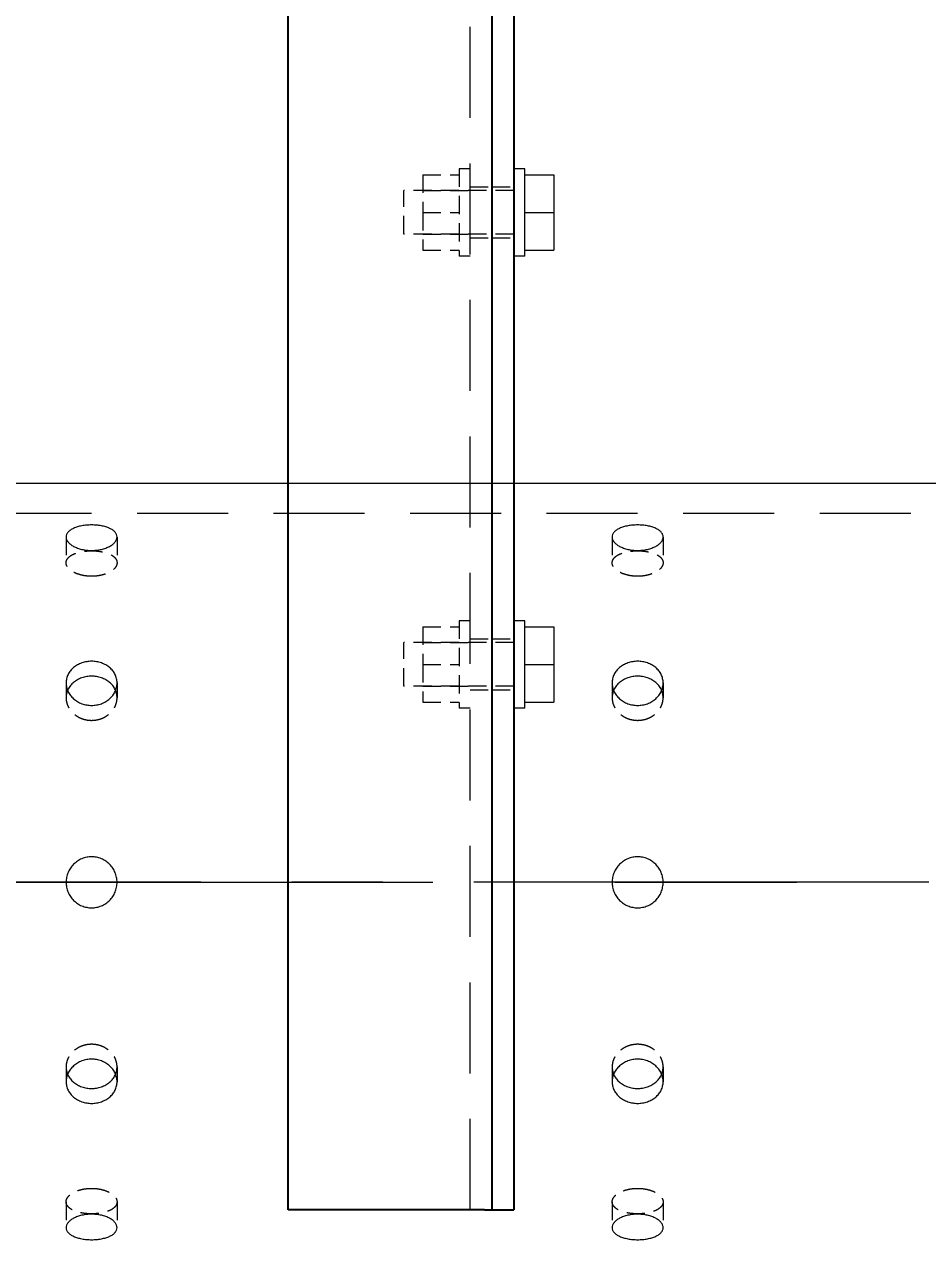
# Model space of a CAD drawing. Header units: millimetres. Extents: x -46397 to 283259, y -8690 to 23983.
# Drawn here: x 120473.1 to 120721.3, y 201.5 to 535.4 of the extents above; entities that cross this region are included whole.
import ezdxf

# ---------------------------------------------------------------- set-up
doc = ezdxf.new("R2010")
doc.units = ezdxf.units.MM
doc.linetypes.add('CENTER', pattern=[2, 1.25, -0.25, 0.25, -0.25])
doc.linetypes.add('HIDDENX2', pattern=[0.75, 0.5, -0.25])
doc.layers.get('Defpoints').update_dxf_attribs({"lineweight": 0})
for name, color, linetype, lineweight in [('DUONGCHINH', 7, 'Continuous', 25), ('DUONGTAM', 1, 'CENTER', 0), ('PHANTOM 2', 8, 'Continuous', 0)]:
    doc.layers.add(name, color=color, linetype=linetype, lineweight=lineweight)
doc.layers.add('flashshoot', color=7, linetype='Continuous')
doc.styles.add('GHI CHÚ 1', font='isocp_IV25.ttf', dxfattribs={"width": 0.8})
doc.dimstyles.new('1-30SCALE', dxfattribs={"dimtxt": 75, "dimasz": 75, "dimexe": 37.5, "dimexo": 30, "dimgap": 30, "dimtad": 1, "dimtoh": 1, "dimdec": 0, "dimdsep": 46, "dimtxsty": 'GHI CHÚ 1', "dimcen": 0.09, "dimclrd": 256, "dimclre": 256, "dimclrt": 2, "dimadec": 0, "dimazin": 0, "dimtfac": 1, "dimtdec": 0, "dimtofl": 0, "dimtmove": 0, "dimatfit": 3, "dimfxl": 1, "dimlwd": 0, "dimlwe": 0, "dimarcsym": 0})

# ---------------------------------------------------------------- blocks, each defined once
blk = doc.blocks.new('A$C90275d84')
at = {"color": 2, "linetype": 'Continuous', "lineweight": 0, "ltscale": 10}
blk.add_line((-109.55, 1960), (-109.55, -3000), dxfattribs=at)
at = {"color": 1, "linetype": 'HIDDENX2', "lineweight": 0, "ltscale": 50}
blk.add_line((-101.37, 1960), (-101.37, -3000), dxfattribs=at)
at = {"color": 1, "linetype": 'HIDDENX2', "lineweight": 0, "ltscale": 10}
for p, q in [((-94.87, -1633), (-87.79, -1633)), ((-54.77, -1633), (-50.68, -1633)), ((50.68, -1633), (54.77, -1633)), ((87.79, -1633), (94.87, -1633)), ((-94.87, -1647), (-87.79, -1647)), ((-54.77, -1647), (-50.68, -1647)), ((50.68, -1647), (54.77, -1647)), ((87.79, -1647), (94.87, -1647)), ((-94.87, -1783), (-87.79, -1783)), ((-54.77, -1783), (-50.68, -1783)), ((50.68, -1783), (54.77, -1783)), ((87.79, -1783), (94.87, -1783)), ((-94.87, -1797), (-87.79, -1797)), ((-54.77, -1797), (-50.68, -1797)), ((50.68, -1797), (54.77, -1797)), ((87.79, -1797), (94.87, -1797))]:
    blk.add_line(p, q, dxfattribs=at)
at = {"color": 2, "linetype": 'Continuous', "lineweight": 0, "ltscale": 10}
for points, knots in [([(-91.18, -1640), (-91.18, -1640.44), (-91.2, -1640.89), (-91.3, -1641.8), (-91.38, -1642.25), (-91.57, -1643.11), (-91.69, -1643.52), (-91.98, -1644.29), (-92.13, -1644.64), (-92.47, -1645.26), (-92.66, -1645.55), (-93.06, -1646.07), (-93.28, -1646.29), (-93.73, -1646.65), (-93.96, -1646.78), (-94.42, -1646.96), (-94.65, -1647), (-95.09, -1647), (-95.32, -1646.96), (-95.76, -1646.78), (-95.98, -1646.65), (-96.39, -1646.29), (-96.59, -1646.07), (-96.94, -1645.55), (-97.11, -1645.26), (-97.39, -1644.64), (-97.53, -1644.29), (-97.76, -1643.52), (-97.86, -1643.11), (-98.02, -1642.25), (-98.08, -1641.8), (-98.16, -1640.89), (-98.18, -1640.44), (-98.18, -1639.56), (-98.16, -1639.11), (-98.08, -1638.2), (-98.02, -1637.75), (-97.86, -1636.89), (-97.76, -1636.48), (-97.53, -1635.71), (-97.39, -1635.36), (-97.11, -1634.74), (-96.94, -1634.45), (-96.59, -1633.93), (-96.39, -1633.71), (-95.98, -1633.35), (-95.76, -1633.22), (-95.32, -1633.04), (-95.09, -1633), (-94.65, -1633), (-94.42, -1633.04), (-93.96, -1633.22), (-93.73, -1633.35), (-93.28, -1633.71), (-93.06, -1633.93), (-92.66, -1634.45), (-92.47, -1634.74), (-92.13, -1635.36), (-91.98, -1635.71), (-91.69, -1636.48), (-91.57, -1636.89), (-91.38, -1637.75), (-91.3, -1638.2), (-91.2, -1639.11), (-91.18, -1639.56), (-91.18, -1640)], [0, 0, 0, 0, 1.318789, 1.318789, 2.637578, 2.637578, 3.956368, 3.956368, 5.275157, 5.275157, 6.593945, 6.593945, 7.912734, 7.912734, 9.231522, 9.231522, 10.550311, 10.550311, 11.869099, 11.869099, 13.187888, 13.187888, 14.506676, 14.506676, 15.825465, 15.825465, 17.144254, 17.144254, 18.463043, 18.463043, 19.781833, 19.781833, 21.100622, 21.100622, 22.419411, 22.419411, 23.7382, 23.7382, 25.05699, 25.05699, 26.375779, 26.375779, 27.694567, 27.694567, 29.013356, 29.013356, 30.332144, 30.332144, 31.650933, 31.650933, 32.969721, 32.969721, 34.28851, 34.28851, 35.607298, 35.607298, 36.926087, 36.926087, 38.244876, 38.244876, 39.563665, 39.563665, 40.882454, 40.882454, 42.201244, 42.201244, 42.201244, 42.201244]), ([(-48.6, -1640), (-48.6, -1640.44), (-48.64, -1640.89), (-48.8, -1641.8), (-48.92, -1642.25), (-49.24, -1643.11), (-49.44, -1643.52), (-49.9, -1644.29), (-50.16, -1644.64), (-50.71, -1645.26), (-51.02, -1645.55), (-51.7, -1646.07), (-52.06, -1646.29), (-52.82, -1646.65), (-53.21, -1646.78), (-54, -1646.96), (-54.39, -1647), (-55.16, -1647), (-55.55, -1646.96), (-56.33, -1646.78), (-56.71, -1646.65), (-57.45, -1646.29), (-57.8, -1646.07), (-58.45, -1645.55), (-58.74, -1645.26), (-59.27, -1644.64), (-59.51, -1644.29), (-59.94, -1643.52), (-60.13, -1643.11), (-60.43, -1642.25), (-60.54, -1641.8), (-60.69, -1640.89), (-60.73, -1640.44), (-60.73, -1639.56), (-60.69, -1639.11), (-60.54, -1638.2), (-60.43, -1637.75), (-60.13, -1636.89), (-59.94, -1636.48), (-59.51, -1635.71), (-59.27, -1635.36), (-58.74, -1634.74), (-58.45, -1634.45), (-57.8, -1633.93), (-57.45, -1633.71), (-56.71, -1633.35), (-56.33, -1633.22), (-55.55, -1633.04), (-55.16, -1633), (-54.39, -1633), (-54, -1633.04), (-53.21, -1633.22), (-52.82, -1633.35), (-52.06, -1633.71), (-51.7, -1633.93), (-51.02, -1634.45), (-50.71, -1634.74), (-50.16, -1635.36), (-49.9, -1635.71), (-49.44, -1636.48), (-49.24, -1636.89), (-48.92, -1637.75), (-48.8, -1638.2), (-48.64, -1639.11), (-48.6, -1639.56), (-48.6, -1640)], [0, 0, 0, 0, 1.318789, 1.318789, 2.637578, 2.637578, 3.956368, 3.956368, 5.275157, 5.275157, 6.593945, 6.593945, 7.912734, 7.912734, 9.231522, 9.231522, 10.550311, 10.550311, 11.869099, 11.869099, 13.187888, 13.187888, 14.506676, 14.506676, 15.825465, 15.825465, 17.144254, 17.144254, 18.463043, 18.463043, 19.781833, 19.781833, 21.100622, 21.100622, 22.419411, 22.419411, 23.7382, 23.7382, 25.05699, 25.05699, 26.375779, 26.375779, 27.694567, 27.694567, 29.013356, 29.013356, 30.332144, 30.332144, 31.650933, 31.650933, 32.969721, 32.969721, 34.28851, 34.28851, 35.607298, 35.607298, 36.926087, 36.926087, 38.244876, 38.244876, 39.563665, 39.563665, 40.882454, 40.882454, 42.201244, 42.201244, 42.201244, 42.201244]), ([(-52.72, -1633.41), (-52.81, -1633.45), (-52.9, -1633.49), (-53.36, -1633.71), (-53.71, -1633.93), (-54.35, -1634.45), (-54.65, -1634.74), (-55.17, -1635.36), (-55.42, -1635.71), (-55.85, -1636.48), (-56.03, -1636.89), (-56.33, -1637.75), (-56.44, -1638.2), (-56.59, -1639.11), (-56.63, -1639.56), (-56.63, -1640.44), (-56.59, -1640.89), (-56.44, -1641.8), (-56.33, -1642.25), (-56.03, -1643.11), (-55.85, -1643.52), (-55.42, -1644.29), (-55.17, -1644.64), (-54.65, -1645.26), (-54.35, -1645.55), (-53.71, -1646.07), (-53.36, -1646.29), (-52.9, -1646.51), (-52.81, -1646.55), (-52.72, -1646.59)], [12.868165, 12.868165, 12.868165, 12.868165, 13.188536, 13.188536, 14.507389, 14.507389, 15.826243, 15.826243, 17.145097, 17.145097, 18.463951, 18.463951, 19.782805, 19.782805, 21.10166, 21.10166, 22.420514, 22.420514, 23.739368, 23.739368, 25.058222, 25.058222, 26.377077, 26.377077, 27.69593, 27.69593, 29.014783, 29.014783, 29.335155, 29.335155, 29.335155, 29.335155]), ([(-7, -1640), (-7, -1639.56), (-6.96, -1639.11), (-6.78, -1638.2), (-6.65, -1637.75), (-6.29, -1636.89), (-6.07, -1636.48), (-5.55, -1635.71), (-5.26, -1635.36), (-4.64, -1634.74), (-4.29, -1634.45), (-3.52, -1633.93), (-3.11, -1633.71), (-2.25, -1633.35), (-1.8, -1633.22), (-0.89, -1633.04), (-0.44, -1633), (0.44, -1633), (0.89, -1633.04), (1.8, -1633.22), (2.25, -1633.35), (3.11, -1633.71), (3.52, -1633.93), (4.29, -1634.45), (4.64, -1634.74), (5.26, -1635.36), (5.55, -1635.71), (6.07, -1636.48), (6.29, -1636.89), (6.65, -1637.75), (6.78, -1638.2), (6.96, -1639.11), (7, -1639.56), (7, -1640.44), (6.96, -1640.89), (6.78, -1641.8), (6.65, -1642.25), (6.29, -1643.11), (6.07, -1643.52), (5.55, -1644.29), (5.26, -1644.64), (4.64, -1645.26), (4.29, -1645.55), (3.52, -1646.07), (3.11, -1646.29), (2.25, -1646.65), (1.8, -1646.78), (0.89, -1646.96), (0.44, -1647), (-0.44, -1647), (-0.89, -1646.96), (-1.8, -1646.78), (-2.25, -1646.65), (-3.11, -1646.29), (-3.52, -1646.07), (-4.29, -1645.55), (-4.64, -1645.26), (-5.26, -1644.64), (-5.55, -1644.29), (-6.07, -1643.52), (-6.29, -1643.11), (-6.65, -1642.25), (-6.78, -1641.8), (-6.96, -1640.89), (-7, -1640.44), (-7, -1640)], [0, 0, 0, 0, 1.318789, 1.318789, 2.637578, 2.637578, 3.956368, 3.956368, 5.275157, 5.275157, 6.593945, 6.593945, 7.912734, 7.912734, 9.231522, 9.231522, 10.550311, 10.550311, 11.869099, 11.869099, 13.187888, 13.187888, 14.506676, 14.506676, 15.825465, 15.825465, 17.144254, 17.144254, 18.463043, 18.463043, 19.781833, 19.781833, 21.100622, 21.100622, 22.419411, 22.419411, 23.7382, 23.7382, 25.05699, 25.05699, 26.375779, 26.375779, 27.694567, 27.694567, 29.013356, 29.013356, 30.332144, 30.332144, 31.650933, 31.650933, 32.969721, 32.969721, 34.28851, 34.28851, 35.607298, 35.607298, 36.926087, 36.926087, 38.244876, 38.244876, 39.563665, 39.563665, 40.882454, 40.882454, 42.201244, 42.201244, 42.201244, 42.201244]), ([(48.6, -1640), (48.6, -1639.56), (48.64, -1639.11), (48.8, -1638.2), (48.92, -1637.75), (49.24, -1636.89), (49.44, -1636.48), (49.9, -1635.71), (50.16, -1635.36), (50.71, -1634.74), (51.02, -1634.45), (51.7, -1633.93), (52.06, -1633.71), (52.82, -1633.35), (53.21, -1633.22), (54, -1633.04), (54.39, -1633), (55.16, -1633), (55.55, -1633.04), (56.33, -1633.22), (56.71, -1633.35), (57.45, -1633.71), (57.8, -1633.93), (58.45, -1634.45), (58.74, -1634.74), (59.27, -1635.36), (59.51, -1635.71), (59.94, -1636.48), (60.13, -1636.89), (60.43, -1637.75), (60.54, -1638.2), (60.69, -1639.11), (60.73, -1639.56), (60.73, -1640.44), (60.69, -1640.89), (60.54, -1641.8), (60.43, -1642.25), (60.13, -1643.11), (59.94, -1643.52), (59.51, -1644.29), (59.27, -1644.64), (58.74, -1645.26), (58.45, -1645.55), (57.8, -1646.07), (57.45, -1646.29), (56.71, -1646.65), (56.33, -1646.78), (55.55, -1646.96), (55.16, -1647), (54.39, -1647), (54, -1646.96), (53.21, -1646.78), (52.82, -1646.65), (52.06, -1646.29), (51.7, -1646.07), (51.02, -1645.55), (50.71, -1645.26), (50.16, -1644.64), (49.9, -1644.29), (49.44, -1643.52), (49.24, -1643.11), (48.92, -1642.25), (48.8, -1641.8), (48.64, -1640.89), (48.6, -1640.44), (48.6, -1640)], [0, 0, 0, 0, 1.318789, 1.318789, 2.637578, 2.637578, 3.956368, 3.956368, 5.275157, 5.275157, 6.593945, 6.593945, 7.912734, 7.912734, 9.231522, 9.231522, 10.550311, 10.550311, 11.869099, 11.869099, 13.187888, 13.187888, 14.506676, 14.506676, 15.825465, 15.825465, 17.144254, 17.144254, 18.463043, 18.463043, 19.781833, 19.781833, 21.100622, 21.100622, 22.419411, 22.419411, 23.7382, 23.7382, 25.05699, 25.05699, 26.375779, 26.375779, 27.694567, 27.694567, 29.013356, 29.013356, 30.332144, 30.332144, 31.650933, 31.650933, 32.969721, 32.969721, 34.28851, 34.28851, 35.607298, 35.607298, 36.926087, 36.926087, 38.244876, 38.244876, 39.563665, 39.563665, 40.882454, 40.882454, 42.201244, 42.201244, 42.201244, 42.201244]), ([(52.72, -1646.59), (52.81, -1646.55), (52.9, -1646.51), (53.36, -1646.29), (53.71, -1646.07), (54.35, -1645.55), (54.65, -1645.26), (55.17, -1644.64), (55.42, -1644.29), (55.85, -1643.52), (56.03, -1643.11), (56.33, -1642.25), (56.44, -1641.8), (56.59, -1640.89), (56.63, -1640.44), (56.63, -1639.56), (56.59, -1639.11), (56.44, -1638.2), (56.33, -1637.75), (56.03, -1636.89), (55.85, -1636.48), (55.42, -1635.71), (55.17, -1635.36), (54.65, -1634.74), (54.35, -1634.45), (53.71, -1633.93), (53.36, -1633.71), (52.9, -1633.49), (52.81, -1633.45), (52.72, -1633.41)], [12.868165, 12.868165, 12.868165, 12.868165, 13.188536, 13.188536, 14.507389, 14.507389, 15.826243, 15.826243, 17.145097, 17.145097, 18.463951, 18.463951, 19.782805, 19.782805, 21.10166, 21.10166, 22.420514, 22.420514, 23.739368, 23.739368, 25.058222, 25.058222, 26.377077, 26.377077, 27.69593, 27.69593, 29.014783, 29.014783, 29.335155, 29.335155, 29.335155, 29.335155]), ([(91.18, -1640), (91.18, -1639.56), (91.2, -1639.11), (91.3, -1638.2), (91.38, -1637.75), (91.57, -1636.89), (91.69, -1636.48), (91.98, -1635.71), (92.13, -1635.36), (92.47, -1634.74), (92.66, -1634.45), (93.06, -1633.93), (93.28, -1633.71), (93.73, -1633.35), (93.96, -1633.22), (94.42, -1633.04), (94.65, -1633), (95.09, -1633), (95.32, -1633.04), (95.76, -1633.22), (95.98, -1633.35), (96.39, -1633.71), (96.59, -1633.93), (96.94, -1634.45), (97.11, -1634.74), (97.39, -1635.36), (97.53, -1635.71), (97.76, -1636.48), (97.86, -1636.89), (98.02, -1637.75), (98.08, -1638.2), (98.16, -1639.11), (98.18, -1639.56), (98.18, -1640.44), (98.16, -1640.89), (98.08, -1641.8), (98.02, -1642.25), (97.86, -1643.11), (97.76, -1643.52), (97.53, -1644.29), (97.39, -1644.64), (97.11, -1645.26), (96.94, -1645.55), (96.59, -1646.07), (96.39, -1646.29), (95.98, -1646.65), (95.76, -1646.78), (95.32, -1646.96), (95.09, -1647), (94.65, -1647), (94.42, -1646.96), (93.96, -1646.78), (93.73, -1646.65), (93.28, -1646.29), (93.06, -1646.07), (92.66, -1645.55), (92.47, -1645.26), (92.13, -1644.64), (91.98, -1644.29), (91.69, -1643.52), (91.57, -1643.11), (91.38, -1642.25), (91.3, -1641.8), (91.2, -1640.89), (91.18, -1640.44), (91.18, -1640)], [0, 0, 0, 0, 1.318789, 1.318789, 2.637578, 2.637578, 3.956368, 3.956368, 5.275157, 5.275157, 6.593945, 6.593945, 7.912734, 7.912734, 9.231522, 9.231522, 10.550311, 10.550311, 11.869099, 11.869099, 13.187888, 13.187888, 14.506676, 14.506676, 15.825465, 15.825465, 17.144254, 17.144254, 18.463043, 18.463043, 19.781833, 19.781833, 21.100622, 21.100622, 22.419411, 22.419411, 23.7382, 23.7382, 25.05699, 25.05699, 26.375779, 26.375779, 27.694567, 27.694567, 29.013356, 29.013356, 30.332144, 30.332144, 31.650933, 31.650933, 32.969721, 32.969721, 34.28851, 34.28851, 35.607298, 35.607298, 36.926087, 36.926087, 38.244876, 38.244876, 39.563665, 39.563665, 40.882454, 40.882454, 42.201244, 42.201244, 42.201244, 42.201244]), ([(-91.18, -1790), (-91.18, -1790.44), (-91.2, -1790.89), (-91.3, -1791.8), (-91.38, -1792.25), (-91.57, -1793.11), (-91.69, -1793.52), (-91.98, -1794.29), (-92.13, -1794.64), (-92.47, -1795.26), (-92.66, -1795.55), (-93.06, -1796.07), (-93.28, -1796.29), (-93.73, -1796.65), (-93.96, -1796.78), (-94.42, -1796.96), (-94.65, -1797), (-95.09, -1797), (-95.32, -1796.96), (-95.76, -1796.78), (-95.98, -1796.65), (-96.39, -1796.29), (-96.59, -1796.07), (-96.94, -1795.55), (-97.11, -1795.26), (-97.39, -1794.64), (-97.53, -1794.29), (-97.76, -1793.52), (-97.86, -1793.11), (-98.02, -1792.25), (-98.08, -1791.8), (-98.16, -1790.89), (-98.18, -1790.44), (-98.18, -1789.56), (-98.16, -1789.11), (-98.08, -1788.2), (-98.02, -1787.75), (-97.86, -1786.89), (-97.76, -1786.48), (-97.53, -1785.71), (-97.39, -1785.36), (-97.11, -1784.74), (-96.94, -1784.45), (-96.59, -1783.93), (-96.39, -1783.71), (-95.98, -1783.35), (-95.76, -1783.22), (-95.32, -1783.04), (-95.09, -1783), (-94.65, -1783), (-94.42, -1783.04), (-93.96, -1783.22), (-93.73, -1783.35), (-93.28, -1783.71), (-93.06, -1783.93), (-92.66, -1784.45), (-92.47, -1784.74), (-92.13, -1785.36), (-91.98, -1785.71), (-91.69, -1786.48), (-91.57, -1786.89), (-91.38, -1787.75), (-91.3, -1788.2), (-91.2, -1789.11), (-91.18, -1789.56), (-91.18, -1790)], [0, 0, 0, 0, 1.318789, 1.318789, 2.637578, 2.637578, 3.956368, 3.956368, 5.275157, 5.275157, 6.593945, 6.593945, 7.912734, 7.912734, 9.231522, 9.231522, 10.550311, 10.550311, 11.869099, 11.869099, 13.187888, 13.187888, 14.506676, 14.506676, 15.825465, 15.825465, 17.144254, 17.144254, 18.463043, 18.463043, 19.781833, 19.781833, 21.100622, 21.100622, 22.419411, 22.419411, 23.7382, 23.7382, 25.05699, 25.05699, 26.375779, 26.375779, 27.694567, 27.694567, 29.013356, 29.013356, 30.332144, 30.332144, 31.650933, 31.650933, 32.969721, 32.969721, 34.28851, 34.28851, 35.607298, 35.607298, 36.926087, 36.926087, 38.244876, 38.244876, 39.563665, 39.563665, 40.882454, 40.882454, 42.201244, 42.201244, 42.201244, 42.201244]), ([(-48.6, -1790), (-48.6, -1790.44), (-48.64, -1790.89), (-48.8, -1791.8), (-48.92, -1792.25), (-49.24, -1793.11), (-49.44, -1793.52), (-49.9, -1794.29), (-50.16, -1794.64), (-50.71, -1795.26), (-51.02, -1795.55), (-51.7, -1796.07), (-52.06, -1796.29), (-52.82, -1796.65), (-53.21, -1796.78), (-54, -1796.96), (-54.39, -1797), (-55.16, -1797), (-55.55, -1796.96), (-56.33, -1796.78), (-56.71, -1796.65), (-57.45, -1796.29), (-57.8, -1796.07), (-58.45, -1795.55), (-58.74, -1795.26), (-59.27, -1794.64), (-59.51, -1794.29), (-59.94, -1793.52), (-60.13, -1793.11), (-60.43, -1792.25), (-60.54, -1791.8), (-60.69, -1790.89), (-60.73, -1790.44), (-60.73, -1789.56), (-60.69, -1789.11), (-60.54, -1788.2), (-60.43, -1787.75), (-60.13, -1786.89), (-59.94, -1786.48), (-59.51, -1785.71), (-59.27, -1785.36), (-58.74, -1784.74), (-58.45, -1784.45), (-57.8, -1783.93), (-57.45, -1783.71), (-56.71, -1783.35), (-56.33, -1783.22), (-55.55, -1783.04), (-55.16, -1783), (-54.39, -1783), (-54, -1783.04), (-53.21, -1783.22), (-52.82, -1783.35), (-52.06, -1783.71), (-51.7, -1783.93), (-51.02, -1784.45), (-50.71, -1784.74), (-50.16, -1785.36), (-49.9, -1785.71), (-49.44, -1786.48), (-49.24, -1786.89), (-48.92, -1787.75), (-48.8, -1788.2), (-48.64, -1789.11), (-48.6, -1789.56), (-48.6, -1790)], [0, 0, 0, 0, 1.318789, 1.318789, 2.637578, 2.637578, 3.956368, 3.956368, 5.275157, 5.275157, 6.593945, 6.593945, 7.912734, 7.912734, 9.231522, 9.231522, 10.550311, 10.550311, 11.869099, 11.869099, 13.187888, 13.187888, 14.506676, 14.506676, 15.825465, 15.825465, 17.144254, 17.144254, 18.463043, 18.463043, 19.781833, 19.781833, 21.100622, 21.100622, 22.419411, 22.419411, 23.7382, 23.7382, 25.05699, 25.05699, 26.375779, 26.375779, 27.694567, 27.694567, 29.013356, 29.013356, 30.332144, 30.332144, 31.650933, 31.650933, 32.969721, 32.969721, 34.28851, 34.28851, 35.607298, 35.607298, 36.926087, 36.926087, 38.244876, 38.244876, 39.563665, 39.563665, 40.882454, 40.882454, 42.201244, 42.201244, 42.201244, 42.201244]), ([(-7, -1790), (-7, -1789.56), (-6.96, -1789.11), (-6.78, -1788.2), (-6.65, -1787.75), (-6.29, -1786.89), (-6.07, -1786.48), (-5.55, -1785.71), (-5.26, -1785.36), (-4.64, -1784.74), (-4.29, -1784.45), (-3.52, -1783.93), (-3.11, -1783.71), (-2.25, -1783.35), (-1.8, -1783.22), (-0.89, -1783.04), (-0.44, -1783), (0.44, -1783), (0.89, -1783.04), (1.8, -1783.22), (2.25, -1783.35), (3.11, -1783.71), (3.52, -1783.93), (4.29, -1784.45), (4.64, -1784.74), (5.26, -1785.36), (5.55, -1785.71), (6.07, -1786.48), (6.29, -1786.89), (6.65, -1787.75), (6.78, -1788.2), (6.96, -1789.11), (7, -1789.56), (7, -1790.44), (6.96, -1790.89), (6.78, -1791.8), (6.65, -1792.25), (6.29, -1793.11), (6.07, -1793.52), (5.55, -1794.29), (5.26, -1794.64), (4.64, -1795.26), (4.29, -1795.55), (3.52, -1796.07), (3.11, -1796.29), (2.25, -1796.65), (1.8, -1796.78), (0.89, -1796.96), (0.44, -1797), (-0.44, -1797), (-0.89, -1796.96), (-1.8, -1796.78), (-2.25, -1796.65), (-3.11, -1796.29), (-3.52, -1796.07), (-4.29, -1795.55), (-4.64, -1795.26), (-5.26, -1794.64), (-5.55, -1794.29), (-6.07, -1793.52), (-6.29, -1793.11), (-6.65, -1792.25), (-6.78, -1791.8), (-6.96, -1790.89), (-7, -1790.44), (-7, -1790)], [0, 0, 0, 0, 1.318789, 1.318789, 2.637578, 2.637578, 3.956368, 3.956368, 5.275157, 5.275157, 6.593945, 6.593945, 7.912734, 7.912734, 9.231522, 9.231522, 10.550311, 10.550311, 11.869099, 11.869099, 13.187888, 13.187888, 14.506676, 14.506676, 15.825465, 15.825465, 17.144254, 17.144254, 18.463043, 18.463043, 19.781833, 19.781833, 21.100622, 21.100622, 22.419411, 22.419411, 23.7382, 23.7382, 25.05699, 25.05699, 26.375779, 26.375779, 27.694567, 27.694567, 29.013356, 29.013356, 30.332144, 30.332144, 31.650933, 31.650933, 32.969721, 32.969721, 34.28851, 34.28851, 35.607298, 35.607298, 36.926087, 36.926087, 38.244876, 38.244876, 39.563665, 39.563665, 40.882454, 40.882454, 42.201244, 42.201244, 42.201244, 42.201244]), ([(48.6, -1790), (48.6, -1789.56), (48.64, -1789.11), (48.8, -1788.2), (48.92, -1787.75), (49.24, -1786.89), (49.44, -1786.48), (49.9, -1785.71), (50.16, -1785.36), (50.71, -1784.74), (51.02, -1784.45), (51.7, -1783.93), (52.06, -1783.71), (52.82, -1783.35), (53.21, -1783.22), (54, -1783.04), (54.39, -1783), (55.16, -1783), (55.55, -1783.04), (56.33, -1783.22), (56.71, -1783.35), (57.45, -1783.71), (57.8, -1783.93), (58.45, -1784.45), (58.74, -1784.74), (59.27, -1785.36), (59.51, -1785.71), (59.94, -1786.48), (60.13, -1786.89), (60.43, -1787.75), (60.54, -1788.2), (60.69, -1789.11), (60.73, -1789.56), (60.73, -1790.44), (60.69, -1790.89), (60.54, -1791.8), (60.43, -1792.25), (60.13, -1793.11), (59.94, -1793.52), (59.51, -1794.29), (59.27, -1794.64), (58.74, -1795.26), (58.45, -1795.55), (57.8, -1796.07), (57.45, -1796.29), (56.71, -1796.65), (56.33, -1796.78), (55.55, -1796.96), (55.16, -1797), (54.39, -1797), (54, -1796.96), (53.21, -1796.78), (52.82, -1796.65), (52.06, -1796.29), (51.7, -1796.07), (51.02, -1795.55), (50.71, -1795.26), (50.16, -1794.64), (49.9, -1794.29), (49.44, -1793.52), (49.24, -1793.11), (48.92, -1792.25), (48.8, -1791.8), (48.64, -1790.89), (48.6, -1790.44), (48.6, -1790)], [0, 0, 0, 0, 1.318789, 1.318789, 2.637578, 2.637578, 3.956368, 3.956368, 5.275157, 5.275157, 6.593945, 6.593945, 7.912734, 7.912734, 9.231522, 9.231522, 10.550311, 10.550311, 11.869099, 11.869099, 13.187888, 13.187888, 14.506676, 14.506676, 15.825465, 15.825465, 17.144254, 17.144254, 18.463043, 18.463043, 19.781833, 19.781833, 21.100622, 21.100622, 22.419411, 22.419411, 23.7382, 23.7382, 25.05699, 25.05699, 26.375779, 26.375779, 27.694567, 27.694567, 29.013356, 29.013356, 30.332144, 30.332144, 31.650933, 31.650933, 32.969721, 32.969721, 34.28851, 34.28851, 35.607298, 35.607298, 36.926087, 36.926087, 38.244876, 38.244876, 39.563665, 39.563665, 40.882454, 40.882454, 42.201244, 42.201244, 42.201244, 42.201244]), ([(91.18, -1790), (91.18, -1789.56), (91.2, -1789.11), (91.3, -1788.2), (91.38, -1787.75), (91.57, -1786.89), (91.69, -1786.48), (91.98, -1785.71), (92.13, -1785.36), (92.47, -1784.74), (92.66, -1784.45), (93.06, -1783.93), (93.28, -1783.71), (93.73, -1783.35), (93.96, -1783.22), (94.42, -1783.04), (94.65, -1783), (95.09, -1783), (95.32, -1783.04), (95.76, -1783.22), (95.98, -1783.35), (96.39, -1783.71), (96.59, -1783.93), (96.94, -1784.45), (97.11, -1784.74), (97.39, -1785.36), (97.53, -1785.71), (97.76, -1786.48), (97.86, -1786.89), (98.02, -1787.75), (98.08, -1788.2), (98.16, -1789.11), (98.18, -1789.56), (98.18, -1790.44), (98.16, -1790.89), (98.08, -1791.8), (98.02, -1792.25), (97.86, -1793.11), (97.76, -1793.52), (97.53, -1794.29), (97.39, -1794.64), (97.11, -1795.26), (96.94, -1795.55), (96.59, -1796.07), (96.39, -1796.29), (95.98, -1796.65), (95.76, -1796.78), (95.32, -1796.96), (95.09, -1797), (94.65, -1797), (94.42, -1796.96), (93.96, -1796.78), (93.73, -1796.65), (93.28, -1796.29), (93.06, -1796.07), (92.66, -1795.55), (92.47, -1795.26), (92.13, -1794.64), (91.98, -1794.29), (91.69, -1793.52), (91.57, -1793.11), (91.38, -1792.25), (91.3, -1791.8), (91.2, -1790.89), (91.18, -1790.44), (91.18, -1790)], [0, 0, 0, 0, 1.318789, 1.318789, 2.637578, 2.637578, 3.956368, 3.956368, 5.275157, 5.275157, 6.593945, 6.593945, 7.912734, 7.912734, 9.231522, 9.231522, 10.550311, 10.550311, 11.869099, 11.869099, 13.187888, 13.187888, 14.506676, 14.506676, 15.825465, 15.825465, 17.144254, 17.144254, 18.463043, 18.463043, 19.781833, 19.781833, 21.100622, 21.100622, 22.419411, 22.419411, 23.7382, 23.7382, 25.05699, 25.05699, 26.375779, 26.375779, 27.694567, 27.694567, 29.013356, 29.013356, 30.332144, 30.332144, 31.650933, 31.650933, 32.969721, 32.969721, 34.28851, 34.28851, 35.607298, 35.607298, 36.926087, 36.926087, 38.244876, 38.244876, 39.563665, 39.563665, 40.882454, 40.882454, 42.201244, 42.201244, 42.201244, 42.201244]), ([(-52.72, -1783.41), (-52.81, -1783.45), (-52.9, -1783.49), (-53.36, -1783.71), (-53.71, -1783.93), (-54.35, -1784.45), (-54.65, -1784.74), (-55.17, -1785.36), (-55.42, -1785.71), (-55.85, -1786.48), (-56.03, -1786.89), (-56.33, -1787.75), (-56.44, -1788.2), (-56.59, -1789.11), (-56.63, -1789.56), (-56.63, -1790.44), (-56.59, -1790.89), (-56.44, -1791.8), (-56.33, -1792.25), (-56.03, -1793.11), (-55.85, -1793.52), (-55.42, -1794.29), (-55.17, -1794.64), (-54.65, -1795.26), (-54.35, -1795.55), (-53.71, -1796.07), (-53.36, -1796.29), (-52.9, -1796.51), (-52.81, -1796.55), (-52.72, -1796.59)], [12.868165, 12.868165, 12.868165, 12.868165, 13.188536, 13.188536, 14.507389, 14.507389, 15.826243, 15.826243, 17.145097, 17.145097, 18.463951, 18.463951, 19.782805, 19.782805, 21.10166, 21.10166, 22.420514, 22.420514, 23.739368, 23.739368, 25.058222, 25.058222, 26.377077, 26.377077, 27.69593, 27.69593, 29.014783, 29.014783, 29.335155, 29.335155, 29.335155, 29.335155]), ([(52.72, -1796.59), (52.81, -1796.55), (52.9, -1796.51), (53.36, -1796.29), (53.71, -1796.07), (54.35, -1795.55), (54.65, -1795.26), (55.17, -1794.64), (55.42, -1794.29), (55.85, -1793.52), (56.03, -1793.11), (56.33, -1792.25), (56.44, -1791.8), (56.59, -1790.89), (56.63, -1790.44), (56.63, -1789.56), (56.59, -1789.11), (56.44, -1788.2), (56.33, -1787.75), (56.03, -1786.89), (55.85, -1786.48), (55.42, -1785.71), (55.17, -1785.36), (54.65, -1784.74), (54.35, -1784.45), (53.71, -1783.93), (53.36, -1783.71), (52.9, -1783.49), (52.81, -1783.45), (52.72, -1783.41)], [12.868165, 12.868165, 12.868165, 12.868165, 13.188536, 13.188536, 14.507389, 14.507389, 15.826243, 15.826243, 17.145097, 17.145097, 18.463951, 18.463951, 19.782805, 19.782805, 21.10166, 21.10166, 22.420514, 22.420514, 23.739368, 23.739368, 25.058222, 25.058222, 26.377077, 26.377077, 27.69593, 27.69593, 29.014783, 29.014783, 29.335155, 29.335155, 29.335155, 29.335155])]:
    blk.add_open_spline(points, degree=3, knots=knots, dxfattribs=at)
at = {"color": 1, "linetype": 'HIDDENX2', "lineweight": 0, "ltscale": 10}
for points, knots in [([(-84.08, -1640), (-84.08, -1639.56), (-84.1, -1639.11), (-84.2, -1638.2), (-84.28, -1637.75), (-84.48, -1636.89), (-84.6, -1636.48), (-84.88, -1635.71), (-85.04, -1635.36), (-85.38, -1634.74), (-85.57, -1634.45), (-85.97, -1633.93), (-86.19, -1633.71), (-86.64, -1633.35), (-86.88, -1633.22), (-87.34, -1633.04), (-87.57, -1633), (-88.01, -1633), (-88.23, -1633.04), (-88.68, -1633.22), (-88.89, -1633.35), (-89.3, -1633.71), (-89.5, -1633.93), (-89.86, -1634.45), (-90.02, -1634.74), (-90.3, -1635.36), (-90.43, -1635.71), (-90.66, -1636.48), (-90.76, -1636.89), (-90.92, -1637.75), (-90.98, -1638.2), (-91.06, -1639.11), (-91.08, -1639.56), (-91.08, -1640.44), (-91.06, -1640.89), (-90.98, -1641.8), (-90.92, -1642.25), (-90.76, -1643.11), (-90.66, -1643.52), (-90.43, -1644.29), (-90.3, -1644.64), (-90.02, -1645.26), (-89.86, -1645.55), (-89.5, -1646.07), (-89.3, -1646.29), (-88.89, -1646.65), (-88.68, -1646.78), (-88.23, -1646.96), (-88.01, -1647), (-87.57, -1647), (-87.34, -1646.96), (-86.88, -1646.78), (-86.64, -1646.65), (-86.19, -1646.29), (-85.97, -1646.07), (-85.57, -1645.55), (-85.38, -1645.26), (-85.04, -1644.64), (-84.88, -1644.29), (-84.6, -1643.52), (-84.48, -1643.11), (-84.28, -1642.25), (-84.2, -1641.8), (-84.1, -1640.89), (-84.08, -1640.44), (-84.08, -1640)], [0, 0, 0, 0, 1.318854, 1.318854, 2.637708, 2.637708, 3.956563, 3.956563, 5.275417, 5.275417, 6.59427, 6.59427, 7.913123, 7.913123, 9.231977, 9.231977, 10.55083, 10.55083, 11.869683, 11.869683, 13.188536, 13.188536, 14.507389, 14.507389, 15.826243, 15.826243, 17.145097, 17.145097, 18.463951, 18.463951, 19.782805, 19.782805, 21.10166, 21.10166, 22.420514, 22.420514, 23.739368, 23.739368, 25.058222, 25.058222, 26.377077, 26.377077, 27.69593, 27.69593, 29.014783, 29.014783, 30.333636, 30.333636, 31.652489, 31.652489, 32.971343, 32.971343, 34.290196, 34.290196, 35.609049, 35.609049, 36.927902, 36.927902, 38.246757, 38.246757, 39.565611, 39.565611, 40.884465, 40.884465, 42.203319, 42.203319, 42.203319, 42.203319]), ([(-44.5, -1640), (-44.5, -1639.56), (-44.54, -1639.11), (-44.7, -1638.2), (-44.82, -1637.75), (-45.14, -1636.89), (-45.34, -1636.48), (-45.8, -1635.71), (-46.06, -1635.36), (-46.61, -1634.74), (-46.93, -1634.45), (-47.6, -1633.93), (-47.97, -1633.71), (-48.73, -1633.35), (-49.12, -1633.22), (-49.91, -1633.04), (-50.3, -1633), (-51.07, -1633), (-51.46, -1633.04), (-52.14, -1633.2), (-52.43, -1633.29), (-52.72, -1633.41)], [0, 0, 0, 0, 1.318854, 1.318854, 2.637708, 2.637708, 3.956563, 3.956563, 5.275417, 5.275417, 6.59427, 6.59427, 7.913123, 7.913123, 9.231977, 9.231977, 10.55083, 10.55083, 11.869683, 11.869683, 12.868165, 12.868165, 12.868165, 12.868165]), ([(52.72, -1633.41), (52.43, -1633.29), (52.14, -1633.2), (51.46, -1633.04), (51.07, -1633), (50.3, -1633), (49.91, -1633.04), (49.12, -1633.22), (48.73, -1633.35), (47.97, -1633.71), (47.6, -1633.93), (46.93, -1634.45), (46.61, -1634.74), (46.06, -1635.36), (45.8, -1635.71), (45.34, -1636.48), (45.14, -1636.89), (44.82, -1637.75), (44.7, -1638.2), (44.54, -1639.11), (44.5, -1639.56), (44.5, -1640)], [29.335155, 29.335155, 29.335155, 29.335155, 30.333636, 30.333636, 31.652489, 31.652489, 32.971343, 32.971343, 34.290196, 34.290196, 35.609049, 35.609049, 36.927902, 36.927902, 38.246757, 38.246757, 39.565611, 39.565611, 40.884465, 40.884465, 42.203319, 42.203319, 42.203319, 42.203319]), ([(84.08, -1640), (84.08, -1640.44), (84.1, -1640.89), (84.2, -1641.8), (84.28, -1642.25), (84.48, -1643.11), (84.6, -1643.52), (84.88, -1644.29), (85.04, -1644.64), (85.38, -1645.26), (85.57, -1645.55), (85.97, -1646.07), (86.19, -1646.29), (86.64, -1646.65), (86.88, -1646.78), (87.34, -1646.96), (87.57, -1647), (88.01, -1647), (88.23, -1646.96), (88.68, -1646.78), (88.89, -1646.65), (89.3, -1646.29), (89.5, -1646.07), (89.86, -1645.55), (90.02, -1645.26), (90.3, -1644.64), (90.43, -1644.29), (90.66, -1643.52), (90.76, -1643.11), (90.92, -1642.25), (90.98, -1641.8), (91.06, -1640.89), (91.08, -1640.44), (91.08, -1639.56), (91.06, -1639.11), (90.98, -1638.2), (90.92, -1637.75), (90.76, -1636.89), (90.66, -1636.48), (90.43, -1635.71), (90.3, -1635.36), (90.02, -1634.74), (89.86, -1634.45), (89.5, -1633.93), (89.3, -1633.71), (88.89, -1633.35), (88.68, -1633.22), (88.23, -1633.04), (88.01, -1633), (87.57, -1633), (87.34, -1633.04), (86.88, -1633.22), (86.64, -1633.35), (86.19, -1633.71), (85.97, -1633.93), (85.57, -1634.45), (85.38, -1634.74), (85.04, -1635.36), (84.88, -1635.71), (84.6, -1636.48), (84.48, -1636.89), (84.28, -1637.75), (84.2, -1638.2), (84.1, -1639.11), (84.08, -1639.56), (84.08, -1640)], [0, 0, 0, 0, 1.318854, 1.318854, 2.637708, 2.637708, 3.956563, 3.956563, 5.275417, 5.275417, 6.59427, 6.59427, 7.913123, 7.913123, 9.231977, 9.231977, 10.55083, 10.55083, 11.869683, 11.869683, 13.188536, 13.188536, 14.507389, 14.507389, 15.826243, 15.826243, 17.145097, 17.145097, 18.463951, 18.463951, 19.782805, 19.782805, 21.10166, 21.10166, 22.420514, 22.420514, 23.739368, 23.739368, 25.058222, 25.058222, 26.377077, 26.377077, 27.69593, 27.69593, 29.014783, 29.014783, 30.333636, 30.333636, 31.652489, 31.652489, 32.971343, 32.971343, 34.290196, 34.290196, 35.609049, 35.609049, 36.927902, 36.927902, 38.246757, 38.246757, 39.565611, 39.565611, 40.884465, 40.884465, 42.203319, 42.203319, 42.203319, 42.203319]), ([(-52.72, -1646.59), (-52.43, -1646.71), (-52.14, -1646.8), (-51.46, -1646.96), (-51.07, -1647), (-50.3, -1647), (-49.91, -1646.96), (-49.12, -1646.78), (-48.73, -1646.65), (-47.97, -1646.29), (-47.6, -1646.07), (-46.93, -1645.55), (-46.61, -1645.26), (-46.06, -1644.64), (-45.8, -1644.29), (-45.34, -1643.52), (-45.14, -1643.11), (-44.82, -1642.25), (-44.7, -1641.8), (-44.54, -1640.89), (-44.5, -1640.44), (-44.5, -1640)], [29.335155, 29.335155, 29.335155, 29.335155, 30.333636, 30.333636, 31.652489, 31.652489, 32.971343, 32.971343, 34.290196, 34.290196, 35.609049, 35.609049, 36.927902, 36.927902, 38.246757, 38.246757, 39.565611, 39.565611, 40.884465, 40.884465, 42.203319, 42.203319, 42.203319, 42.203319]), ([(44.5, -1640), (44.5, -1640.44), (44.54, -1640.89), (44.7, -1641.8), (44.82, -1642.25), (45.14, -1643.11), (45.34, -1643.52), (45.8, -1644.29), (46.06, -1644.64), (46.61, -1645.26), (46.93, -1645.55), (47.6, -1646.07), (47.97, -1646.29), (48.73, -1646.65), (49.12, -1646.78), (49.91, -1646.96), (50.3, -1647), (51.07, -1647), (51.46, -1646.96), (52.14, -1646.8), (52.43, -1646.71), (52.72, -1646.59)], [0, 0, 0, 0, 1.318854, 1.318854, 2.637708, 2.637708, 3.956563, 3.956563, 5.275417, 5.275417, 6.59427, 6.59427, 7.913123, 7.913123, 9.231977, 9.231977, 10.55083, 10.55083, 11.869683, 11.869683, 12.868165, 12.868165, 12.868165, 12.868165]), ([(-84.08, -1790), (-84.08, -1789.56), (-84.1, -1789.11), (-84.2, -1788.2), (-84.28, -1787.75), (-84.48, -1786.89), (-84.6, -1786.48), (-84.88, -1785.71), (-85.04, -1785.36), (-85.38, -1784.74), (-85.57, -1784.45), (-85.97, -1783.93), (-86.19, -1783.71), (-86.64, -1783.35), (-86.88, -1783.22), (-87.34, -1783.04), (-87.57, -1783), (-88.01, -1783), (-88.23, -1783.04), (-88.68, -1783.22), (-88.89, -1783.35), (-89.3, -1783.71), (-89.5, -1783.93), (-89.86, -1784.45), (-90.02, -1784.74), (-90.3, -1785.36), (-90.43, -1785.71), (-90.66, -1786.48), (-90.76, -1786.89), (-90.92, -1787.75), (-90.98, -1788.2), (-91.06, -1789.11), (-91.08, -1789.56), (-91.08, -1790.44), (-91.06, -1790.89), (-90.98, -1791.8), (-90.92, -1792.25), (-90.76, -1793.11), (-90.66, -1793.52), (-90.43, -1794.29), (-90.3, -1794.64), (-90.02, -1795.26), (-89.86, -1795.55), (-89.5, -1796.07), (-89.3, -1796.29), (-88.89, -1796.65), (-88.68, -1796.78), (-88.23, -1796.96), (-88.01, -1797), (-87.57, -1797), (-87.34, -1796.96), (-86.88, -1796.78), (-86.64, -1796.65), (-86.19, -1796.29), (-85.97, -1796.07), (-85.57, -1795.55), (-85.38, -1795.26), (-85.04, -1794.64), (-84.88, -1794.29), (-84.6, -1793.52), (-84.48, -1793.11), (-84.28, -1792.25), (-84.2, -1791.8), (-84.1, -1790.89), (-84.08, -1790.44), (-84.08, -1790)], [0, 0, 0, 0, 1.318854, 1.318854, 2.637708, 2.637708, 3.956563, 3.956563, 5.275417, 5.275417, 6.59427, 6.59427, 7.913123, 7.913123, 9.231977, 9.231977, 10.55083, 10.55083, 11.869683, 11.869683, 13.188536, 13.188536, 14.507389, 14.507389, 15.826243, 15.826243, 17.145097, 17.145097, 18.463951, 18.463951, 19.782805, 19.782805, 21.10166, 21.10166, 22.420514, 22.420514, 23.739368, 23.739368, 25.058222, 25.058222, 26.377077, 26.377077, 27.69593, 27.69593, 29.014783, 29.014783, 30.333636, 30.333636, 31.652489, 31.652489, 32.971343, 32.971343, 34.290196, 34.290196, 35.609049, 35.609049, 36.927902, 36.927902, 38.246757, 38.246757, 39.565611, 39.565611, 40.884465, 40.884465, 42.203319, 42.203319, 42.203319, 42.203319]), ([(-44.5, -1790), (-44.5, -1789.56), (-44.54, -1789.11), (-44.7, -1788.2), (-44.82, -1787.75), (-45.14, -1786.89), (-45.34, -1786.48), (-45.8, -1785.71), (-46.06, -1785.36), (-46.61, -1784.74), (-46.93, -1784.45), (-47.6, -1783.93), (-47.97, -1783.71), (-48.73, -1783.35), (-49.12, -1783.22), (-49.91, -1783.04), (-50.3, -1783), (-51.07, -1783), (-51.46, -1783.04), (-52.14, -1783.2), (-52.43, -1783.29), (-52.72, -1783.41)], [0, 0, 0, 0, 1.318854, 1.318854, 2.637708, 2.637708, 3.956563, 3.956563, 5.275417, 5.275417, 6.59427, 6.59427, 7.913123, 7.913123, 9.231977, 9.231977, 10.55083, 10.55083, 11.869683, 11.869683, 12.868165, 12.868165, 12.868165, 12.868165]), ([(52.72, -1783.41), (52.43, -1783.29), (52.14, -1783.2), (51.46, -1783.04), (51.07, -1783), (50.3, -1783), (49.91, -1783.04), (49.12, -1783.22), (48.73, -1783.35), (47.97, -1783.71), (47.6, -1783.93), (46.93, -1784.45), (46.61, -1784.74), (46.06, -1785.36), (45.8, -1785.71), (45.34, -1786.48), (45.14, -1786.89), (44.82, -1787.75), (44.7, -1788.2), (44.54, -1789.11), (44.5, -1789.56), (44.5, -1790)], [29.335155, 29.335155, 29.335155, 29.335155, 30.333636, 30.333636, 31.652489, 31.652489, 32.971343, 32.971343, 34.290196, 34.290196, 35.609049, 35.609049, 36.927902, 36.927902, 38.246757, 38.246757, 39.565611, 39.565611, 40.884465, 40.884465, 42.203319, 42.203319, 42.203319, 42.203319]), ([(84.08, -1790), (84.08, -1790.44), (84.1, -1790.89), (84.2, -1791.8), (84.28, -1792.25), (84.48, -1793.11), (84.6, -1793.52), (84.88, -1794.29), (85.04, -1794.64), (85.38, -1795.26), (85.57, -1795.55), (85.97, -1796.07), (86.19, -1796.29), (86.64, -1796.65), (86.88, -1796.78), (87.34, -1796.96), (87.57, -1797), (88.01, -1797), (88.23, -1796.96), (88.68, -1796.78), (88.89, -1796.65), (89.3, -1796.29), (89.5, -1796.07), (89.86, -1795.55), (90.02, -1795.26), (90.3, -1794.64), (90.43, -1794.29), (90.66, -1793.52), (90.76, -1793.11), (90.92, -1792.25), (90.98, -1791.8), (91.06, -1790.89), (91.08, -1790.44), (91.08, -1789.56), (91.06, -1789.11), (90.98, -1788.2), (90.92, -1787.75), (90.76, -1786.89), (90.66, -1786.48), (90.43, -1785.71), (90.3, -1785.36), (90.02, -1784.74), (89.86, -1784.45), (89.5, -1783.93), (89.3, -1783.71), (88.89, -1783.35), (88.68, -1783.22), (88.23, -1783.04), (88.01, -1783), (87.57, -1783), (87.34, -1783.04), (86.88, -1783.22), (86.64, -1783.35), (86.19, -1783.71), (85.97, -1783.93), (85.57, -1784.45), (85.38, -1784.74), (85.04, -1785.36), (84.88, -1785.71), (84.6, -1786.48), (84.48, -1786.89), (84.28, -1787.75), (84.2, -1788.2), (84.1, -1789.11), (84.08, -1789.56), (84.08, -1790)], [0, 0, 0, 0, 1.318854, 1.318854, 2.637708, 2.637708, 3.956563, 3.956563, 5.275417, 5.275417, 6.59427, 6.59427, 7.913123, 7.913123, 9.231977, 9.231977, 10.55083, 10.55083, 11.869683, 11.869683, 13.188536, 13.188536, 14.507389, 14.507389, 15.826243, 15.826243, 17.145097, 17.145097, 18.463951, 18.463951, 19.782805, 19.782805, 21.10166, 21.10166, 22.420514, 22.420514, 23.739368, 23.739368, 25.058222, 25.058222, 26.377077, 26.377077, 27.69593, 27.69593, 29.014783, 29.014783, 30.333636, 30.333636, 31.652489, 31.652489, 32.971343, 32.971343, 34.290196, 34.290196, 35.609049, 35.609049, 36.927902, 36.927902, 38.246757, 38.246757, 39.565611, 39.565611, 40.884465, 40.884465, 42.203319, 42.203319, 42.203319, 42.203319]), ([(-52.72, -1796.59), (-52.43, -1796.71), (-52.14, -1796.8), (-51.46, -1796.96), (-51.07, -1797), (-50.3, -1797), (-49.91, -1796.96), (-49.12, -1796.78), (-48.73, -1796.65), (-47.97, -1796.29), (-47.6, -1796.07), (-46.93, -1795.55), (-46.61, -1795.26), (-46.06, -1794.64), (-45.8, -1794.29), (-45.34, -1793.52), (-45.14, -1793.11), (-44.82, -1792.25), (-44.7, -1791.8), (-44.54, -1790.89), (-44.5, -1790.44), (-44.5, -1790)], [29.335155, 29.335155, 29.335155, 29.335155, 30.333636, 30.333636, 31.652489, 31.652489, 32.971343, 32.971343, 34.290196, 34.290196, 35.609049, 35.609049, 36.927902, 36.927902, 38.246757, 38.246757, 39.565611, 39.565611, 40.884465, 40.884465, 42.203319, 42.203319, 42.203319, 42.203319]), ([(44.5, -1790), (44.5, -1790.44), (44.54, -1790.89), (44.7, -1791.8), (44.82, -1792.25), (45.14, -1793.11), (45.34, -1793.52), (45.8, -1794.29), (46.06, -1794.64), (46.61, -1795.26), (46.93, -1795.55), (47.6, -1796.07), (47.97, -1796.29), (48.73, -1796.65), (49.12, -1796.78), (49.91, -1796.96), (50.3, -1797), (51.07, -1797), (51.46, -1796.96), (52.14, -1796.8), (52.43, -1796.71), (52.72, -1796.59)], [0, 0, 0, 0, 1.318854, 1.318854, 2.637708, 2.637708, 3.956563, 3.956563, 5.275417, 5.275417, 6.59427, 6.59427, 7.913123, 7.913123, 9.231977, 9.231977, 10.55083, 10.55083, 11.869683, 11.869683, 12.868165, 12.868165, 12.868165, 12.868165])]:
    blk.add_open_spline(points, degree=3, knots=knots, dxfattribs=at)
at = {"layer": 'DUONGTAM', "ltscale": 100}
blk.add_line((0, 2440), (0, -3000), dxfattribs=at)
blk = doc.blocks.new('A$Cda035db7')
at = {"layer": 'DUONGTAM', "ltscale": 200}
blk.add_line((0, -3546.23), (0, 3546.23), dxfattribs=at)
blk = doc.blocks.new('A$Cf01baf33')
at = {"color": 7, "linetype": 'Continuous', "lineweight": 0, "ltscale": 10}
for p, q in [((-194.41, -1663.03), (-184.06, -1663.03)), ((-194.41, -1671.03), (-194.41, -1663.03)), ((-184.06, -1663.03), (-173.7, -1663.03)), ((-184.06, -1671.03), (-184.06, -1663.03)), ((-173.7, -1671.03), (-173.7, -1663.03)), ((-70.23, -1663.03), (-59.88, -1663.03)), ((-70.23, -1671.03), (-70.23, -1663.03)), ((-59.88, -1663.03), (-49.52, -1663.03)), ((-59.88, -1671.03), (-59.88, -1663.03)), ((-49.52, -1671.03), (-49.52, -1663.03)), ((-172.06, -1671.03), (-196.06, -1671.03)), ((-196.06, -1671.03), (-196.06, -1674.03)), ((-172.06, -1671.03), (-172.06, -1674.03)), ((-47.88, -1671.03), (-71.88, -1671.03)), ((-71.88, -1671.03), (-71.88, -1674.03)), ((-47.88, -1671.03), (-47.88, -1674.03))]:
    blk.add_line(p, q, dxfattribs=at)
at = {"color": 4, "linetype": 'HIDDENX2', "lineweight": 0, "ltscale": 10}
for p, q in [((-191.06, -1680.03), (-191.06, -1674.03)), ((-190.06, -1674.03), (-190.06, -1704.25)), ((-178.06, -1674.03), (-178.06, -1704.25)), ((-177.06, -1680.03), (-177.06, -1674.03)), ((-66.88, -1680.03), (-66.88, -1674.03)), ((-65.88, -1674.03), (-65.88, -1704.25)), ((-53.88, -1674.03), (-53.88, -1704.25)), ((-52.88, -1680.03), (-52.88, -1674.03)), ((-191.06, -1686.03), (-191.06, -1680.03)), ((-177.06, -1686.03), (-177.06, -1680.03)), ((-66.88, -1686.03), (-66.88, -1680.03)), ((-52.88, -1686.03), (-52.88, -1680.03)), ((-196.06, -1686.03), (-196.06, -1689.03)), ((-190.06, -1699.03), (-190.06, -1686.03)), ((-178.06, -1699.03), (-178.06, -1686.03)), ((-172.06, -1686.03), (-172.06, -1689.03)), ((-71.88, -1686.03), (-71.88, -1689.03)), ((-65.88, -1699.03), (-65.88, -1686.03)), ((-53.88, -1699.03), (-53.88, -1686.03)), ((-47.88, -1686.03), (-47.88, -1689.03)), ((-196.06, -1689.03), (-172.06, -1689.03)), ((-194.41, -1699.03), (-194.41, -1689.03)), ((-184.06, -1699.03), (-184.06, -1689.03)), ((-173.7, -1699.03), (-173.7, -1689.03)), ((-71.88, -1689.03), (-47.88, -1689.03)), ((-70.23, -1699.03), (-70.23, -1689.03)), ((-59.88, -1699.03), (-59.88, -1689.03)), ((-49.52, -1699.03), (-49.52, -1689.03)), ((-194.41, -1699.03), (-184.06, -1699.03)), ((-184.06, -1699.03), (-173.7, -1699.03)), ((-70.23, -1699.03), (-59.88, -1699.03)), ((-59.88, -1699.03), (-49.52, -1699.03)), ((-178.06, -1704.25), (-190.06, -1704.25)), ((-53.88, -1704.25), (-65.88, -1704.25))]:
    blk.add_line(p, q, dxfattribs=at)
at = {"color": 4, "linetype": 'HIDDENX2', "lineweight": 0, "ltscale": 50}
blk.add_line((90, -1686.03), (-610.11, -1686.03), dxfattribs=at)
at = {"layer": 'DUONGCHINH'}
for p, q in [((-610.11, -1674.03), (90, -1674.03)), ((90, -1680.03), (90, -1674.03)), ((-610.11, -1680.03), (90, -1680.03)), ((90, -1682.03), (90, -1680.03)), ((90, -1682.03), (90, -1736.03)), ((90, -1736.03), (-610.11, -1736.03))]:
    blk.add_line(p, q, dxfattribs=at)
blk = doc.blocks.new('*D616')
at = {"layer": 'Defpoints', "color": 0, "transparency": 16777216}
for p in [(121631.61, 1493.36), (119781.61, 470.55, -1.5), (121631.61, 470.55, -1.5)]:
    blk.add_point(p, dxfattribs=at)
at = {"layer": 'PHANTOM 2', "linetype": 'Continuous', "lineweight": 0, "transparency": 16777216}
for p, q in [((119781.61, 500.55), (119781.61, 1523.36)), ((121631.61, 500.55), (121631.61, 1523.36)), ((119871.61, 1493.36), (121541.61, 1493.36))]:
    blk.add_line(p, q, dxfattribs=at)
at = {"layer": 'PHANTOM 2', "transparency": 16777216}
for points in [[(119871.61, 1508.36), (119871.61, 1478.36), (119781.61, 1493.36)], [(121541.61, 1508.36), (121541.61, 1478.36), (121631.61, 1493.36)]]:
    blk.add_solid(points, dxfattribs=at)
at = {"layer": 'PHANTOM 2', "color": 2, "transparency": 16777216, "insert": (120706.61, 1570.86), "char_height": 95, "attachment_point": 5, "style": 'GHI CHÚ 1'}
blk.add_mtext('1850', dxfattribs=at)

msp = doc.modelspace()

# ---------------------------------------------------------------- block references
at = {"layer": 'flashshoot', "rotation": 270}
for name in ['A$Cda035db7', 'A$Cf01baf33', 'A$C90275d84']:
    msp.add_blockref(name, (122281.61, 299.65, -1.5), dxfattribs=at)

# ---------------------------------------------------------------- dimensions: what is measured, and where the dimension line sits
at = {"layer": 'PHANTOM 2'}
dim = msp.add_linear_dim(base=(121631.61, 1493.36), p1=(119781.61, 470.55, -1.5), p2=(121631.61, 470.55, -1.5), dimstyle='1-30SCALE', override={"dimtxt": 95, "dimasz": 90, "dimexe": 30, "dimtmove": 1}, dxfattribs=at)
dim.commit()
dim.dimension.update_dxf_attribs({"geometry": '*D616', "text_midpoint": (120706.61, 1570.86)})

doc.saveas('drawing.dxf')
